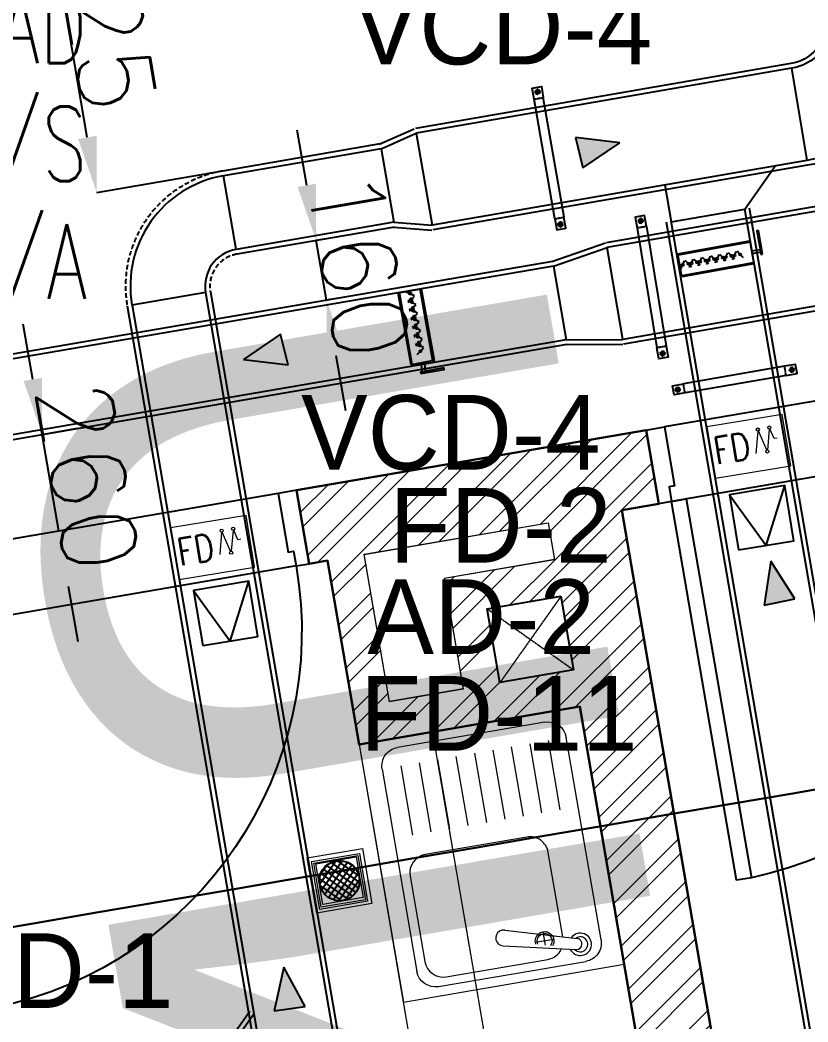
# Model space of a CAD drawing. Header units: millimetres. Extents: x -9226 to 166212, y -13 to 97274.
# Drawn here: x 36397 to 38507, y 21236 to 23919 of the extents above; entities that cross this region are included whole.
import ezdxf
from ezdxf.enums import TextEntityAlignment as Align

# ---------------------------------------------------------------- set-up
doc = ezdxf.new("R2010")
doc.units = ezdxf.units.MM
for name, pattern in [('01-AT-PLA Floor Plans$0$DASHED', [19.05, 12.7, -6.35]), ('23491-GN-XR-PLOT LIMIT$0$DASHED', [0.75, 0.5, -0.25]), ('23491-XR-AR-2ND FLOOR PLAN$0$23491-XR-AR-TYP-FLOOR$0$DASHED2', [0.375, 0.25, -0.125]), ('23491-XR-AR-2ND FLOOR PLAN$0$HIDDEN', [9.525, 6.35, -3.175]), ('HIDDEN', [9.525, 6.35, -3.175])]:
    doc.linetypes.add(name, pattern=pattern)
doc.layers.get('0').update_dxf_attribs({"color": 8})
doc.layers.get('Defpoints').update_dxf_attribs({"color": 8})
for name, color, linetype in [('-EAD', 30, 'Continuous'), ('0-AC TEXT', 7, 'Continuous'), ('1.INS', 8, 'Continuous'), ('1.STR', 8, 'Continuous'), ('1.support 2', 7, 'Continuous'), ('23491-GN-XR-PLOT LIMIT$0$ARCADE', 8, 'Continuous'), ('23491-GN-XR-PLOT LIMIT$0$PODIUM', 8, 'Continuous'), ('23491-GN-XR-PLOT LIMIT$0$RETAIL', 8, 'Continuous'), ('23491-XR-AR-2ND FLOOR PLAN$0$23491-XR-AR-TYP-FLOOR$0$A-ELC-DP', 8, 'Continuous'), ('23491-XR-AR-2ND FLOOR PLAN$0$23491-XR-AR-TYP-FLOOR$0$A-ELC-DP @ 2000', 8, 'Continuous'), ('23491-XR-AR-2ND FLOOR PLAN$0$NEC-DR-FIXTURES', 8, 'Continuous'), ('23491-XR-AR-2ND FLOOR PLAN$0$NEC-MECH-LPG SHAFT', 8, 'Continuous'), ('cloud', 15, 'Continuous'), ('EAD', 30, 'Continuous'), ('ETA-AC-SUPPORT', 25, 'Continuous'), ('FAD', 3, 'Continuous'), ('IZ-AC-VCD', 4, 'Continuous'), ('LETER LINE', 7, 'Continuous'), ('VCD SHE', 7, 'Continuous')]:
    doc.layers.add(name, color=color, linetype=linetype)
for name, color, linetype, lineweight in [('1.XREF', 8, 'Continuous', 9), ('23491-XR-AR-2ND FLOOR PLAN$0$23491-XR-AR-TYP-FLOOR$0$A-EQUP-KITN-PLAN', 8, 'Continuous', 9), ('23491-XR-AR-2ND FLOOR PLAN$0$23491-XR-AR-TYP-FLOOR$0$A-Glaz-Sill', 8, 'Continuous', 5), ('23491-XR-AR-2ND FLOOR PLAN$0$23491-XR-AR-TYP-FLOOR$0$A-WALL-PATT', 8, 'Continuous', 5), ('23491-XR-AR-2ND FLOOR PLAN$0$23491-XR-AR-TYP-FLOOR$0$Zone-6_30May22$0$TYP$0$2B+G+19+R Typical Floor$0$A-DOOR', 8, 'Continuous', 25), ('23491-XR-AR-2ND FLOOR PLAN$0$A-FLOR-OVHD', 8, '23491-XR-AR-2ND FLOOR PLAN$0$HIDDEN', 15), ('23491-XR-AR-2ND FLOOR PLAN$0$A-WALL', 8, 'Continuous', 30), ('23491-XR-AR-2ND FLOOR PLAN$0$A-WALL-CAVI', 8, 'Continuous', 15), ('A-ANNO-DIMS', 8, 'Continuous', 9), ('A-FLOR-OVHD', 15, 'HIDDEN', 15), ('A-WALL-CAVI', 15, 'Continuous', 15), ('HVAC-VOL-SPD-S01-M-01-0400 R-01$0$HVAC-VOL-SPD-S01-M-01-0400 R-01$0$000-VL-M-FD', 20, 'Continuous', 20), ('MH DIM', 15, 'Continuous', 0)]:
    doc.layers.add(name, color=color, linetype=linetype, lineweight=lineweight)
doc.styles.add('23491-XR-AR-2ND FLOOR PLAN$0$23491-XR-AR-TYP-FLOOR$0$SDC-TEXT-ARB', font='sdc-arb.shx')
doc.styles.add('HVAC-VOL-SPD-S01-M-01-0400 R-01$0$HVAC-VOL-SPD-S01-M-01-0400 R-01$0$ROMANS', font='romans.shx', dxfattribs={"width": 0.75})
doc.styles.add('ROMANS', font='isocp.shx', dxfattribs={"width": 0.8})
doc.styles.add('ROMANS100', font='romans.shx', dxfattribs={"width": 0.7, "height": 100})
doc.styles.add('SDC-TEXT-ARB', font='sdc-arb.shx', dxfattribs={"height": 0.5})
doc.styles.get("Standard").update_dxf_attribs({"font": 'romans.shx', "height": 200})
doc.dimstyles.new('ISO-25', dxfattribs={"dimtxt": 200, "dimasz": 150, "dimexe": 1.25, "dimexo": 0.625, "dimgap": 1, "dimtad": 1, "dimtoh": 1, "dimdec": 0, "dimrnd": 5, "dimtxsty": 'Standard', "dimcen": 2.5, "dimclrd": 256, "dimclre": 256, "dimclrt": 7, "dimadec": 0, "dimazin": 0, "dimtfac": 1, "dimtdec": 0, "dimtix": 1, "dimtmove": 2, "dimatfit": 3, "dimfxl": 1, "dimarcsym": 1})
doc.dimstyles.new('JSE', dxfattribs={"dimtxt": 50, "dimasz": 150, "dimexe": 0.18, "dimexo": 0.0625, "dimgap": 50, "dimtad": 0, "dimdec": 0, "dimrnd": 5, "dimzin": 0, "dimdsep": 46, "dimtxsty": 'ROMANS', "dimcen": 0.09, "dimclrd": 7, "dimclre": 7, "dimclrt": 7, "dimadec": 0, "dimazin": 0, "dimtfac": 1, "dimtdec": 0, "dimtofl": 0, "dimtmove": 0, "dimatfit": 3, "dimfxl": 1, "dimtolj": 1, "dimtzin": 0, "dimarcsym": 1})

# ---------------------------------------------------------------- blocks, each defined once
blk = doc.blocks.new('*U535')
at = {"layer": '23491-XR-AR-2ND FLOOR PLAN$0$23491-XR-AR-TYP-FLOOR$0$Zone-6_30May22$0$TYP$0$2B+G+19+R Typical Floor$0$A-DOOR', "color": 8}
for p, q in [((1.065, 0), (0.035, 0)), ((1.05, -0.2), (0.05, -0.2))]:
    blk.add_line(p, q, dxfattribs=at)
blk.add_lwpolyline([(0.075, 0), (0.075, 1.0292), (0.035, 1.0292), (0.035, 0)], close=True, dxfattribs=at)
for points in [[(0.035, 0), (0, 0), (0, -0.2), (0.05, -0.2), (0.05, -0.04), (0.035, -0.04), (0.035, 0)], [(1.065, 0), (1.1, 0), (1.1, -0.2), (1.05, -0.2), (1.05, -0.04), (1.065, -0.04), (1.065, 0)]]:
    blk.add_lwpolyline(points, dxfattribs=at)
blk.add_arc((0.035, 0), 1.03, 0, 87.7744, dxfattribs=at)
blk = doc.blocks.new('23491-XR-AR-2ND FLOOR PLAN$0$23491-XR-AR-TYP-FLOOR$0$A$C491F5E43')
at = {"color": 8}
for p, q in [((0, 0), (-0.13, 0)), ((-0.13, 0), (-0.13, -0.13)), ((-0.125, -0.005), (-0.125, -0.125)), ((-0.005, -0.005), (-0.125, -0.005)), ((-0.005, -0.125), (-0.005, -0.005)), ((0, -0.13), (0, 0)), ((-0.13, -0.13), (0, -0.13)), ((-0.125, -0.125), (-0.005, -0.125))]:
    blk.add_line(p, q, dxfattribs=at)
blk = doc.blocks.new('23491-XR-AR-2ND FLOOR PLAN$0$23491-XR-AR-TYP-FLOOR$0$A$C4BB379C0')
at = {"color": 8}
for p, q in [((-0.7, -0.6), (-0.7, 0)), ((-0.7, 0), (0, 0)), ((0, 0), (0, -0.6)), ((-0.625, -0.05), (-0.075, -0.05)), ((-0.675, -0.5001), (-0.675, -0.1)), ((-0.0751, -0.0993), (-0.263, -0.0993)), ((-0.025, -0.0998), (-0.025, -0.5001)), ((-0.5967, -0.3109), (-0.6394, -0.1202)), ((-0.5557, -0.2999), (-0.6104, -0.1124)), ((-0.5996, -0.1495), (-0.3703, -0.1495)), ((-0.0751, -0.1493), (-0.263, -0.1493)), ((-0.6025, -0.1745), (-0.6025, -0.2245)), ((-0.6523, -0.4751), (-0.6525, -0.1995)), ((-0.5775, -0.1995), (-0.6137, -0.1995)), ((-0.3203, -0.1995), (-0.3201, -0.4751)), ((-0.0751, -0.1993), (-0.263, -0.1993)), ((-0.0751, -0.2493), (-0.263, -0.2493)), ((-0.0751, -0.2993), (-0.263, -0.2993)), ((-0.0751, -0.3499), (-0.263, -0.3499)), ((-0.0751, -0.3999), (-0.263, -0.3999)), ((-0.0751, -0.4499), (-0.263, -0.4499)), ((-0.0751, -0.4999), (-0.263, -0.4999)), ((-0.3701, -0.5251), (-0.6023, -0.5251)), ((-0.075, -0.5501), (-0.625, -0.5501)), ((0, -0.6), (-0.7, -0.6))]:
    blk.add_line(p, q, dxfattribs=at)
for radius, start, end in [(0.025, 260.6649, 131.8894), (0.02, 253.5698, 138.9844)]:
    blk.add_arc((-0.6025, -0.1995), radius, start, end, dxfattribs=at)
for centre, major_axis, ratio, start_param, end_param in [((-0.625, -0.1), (0.0354, 0.0354), 1, 0.785405, 2.356202), ((-0.0749, -0.0999), (-0.0354, -0.0354), 0.997718, 2.358492, 3.929288), ((-0.625, -0.5001), (0.0354, 0.0354), 1, 2.356202, 3.926998), ((-0.075, -0.5001), (-0.0354, -0.0354), 1, 0.785405, 2.356202)]:
    blk.add_ellipse(centre, major_axis=major_axis, ratio=ratio, start_param=start_param, end_param=end_param, dxfattribs=at)
at = {"color": 8, "extrusion": (0, 0, -1)}
for centre, major_axis, start_param, end_param in [((-0.6275, -0.1067), (-0.0212, 0.0212), 4.221364, 9.392218), ((-0.6275, -0.1067), (-0.0141, 0.0141), 4.524166, 9.089416), ((-0.6247, -0.1169), (-0.0106, 0.0106), 5.341868, 8.271714), ((-0.6025, -0.1995), (-0.0354, 0.0354), 5.497794, 6.465164), ((-0.3703, -0.1995), (-0.0354, 0.0354), 0.785405, 2.356202), ((-0.576, -0.3062), (-0.015, 0.015), 4.898573, 5.277673), ((-0.576, -0.3062), (0.015, 0.015), 0.861028, 3.327777), ((-0.576, -0.3062), (0.015, 0.015), 0.481927, 0.861028), ((-0.6023, -0.4751), (-0.0354, 0.0354), 3.926998, 5.497794), ((-0.3701, -0.4751), (-0.0354, 0.0354), 2.356202, 3.926998)]:
    blk.add_ellipse(centre, major_axis=major_axis, ratio=1, start_param=start_param, end_param=end_param, dxfattribs=at)
blk = doc.blocks.new('*U722')
at = {"layer": '23491-XR-AR-2ND FLOOR PLAN$0$23491-XR-AR-TYP-FLOOR$0$A-ELC-DP @ 2000', "color": 8, "lineweight": 25, "insert": (129.2, 99.7), "char_height": 1442.988, "attachment_point": 1, "style": '23491-XR-AR-2ND FLOOR PLAN$0$23491-XR-AR-TYP-FLOOR$0$SDC-TEXT-ARB'}
blk.add_mtext_dynamic_manual_height_columns('{\\fArial|b0|i0|c0|p34;ONU}', width=1442.988, gutter_width=7214.9, heights=[0], dxfattribs=at)
blk = doc.blocks.new('23491-XR-AR-2ND FLOOR PLAN$0$23491-XR-AR-TYP-FLOOR$0$A$C81039be2')
at = {"layer": '23491-XR-AR-2ND FLOOR PLAN$0$23491-XR-AR-TYP-FLOOR$0$A-ELC-DP'}
blk.add_blockref('*U722', (0, 0), dxfattribs=at)
blk = doc.blocks.new('23491-GN-XR-PLOT LIMIT')
at = {"layer": '23491-GN-XR-PLOT LIMIT$0$ARCADE', "color": 8}
blk.add_lwpolyline([(48271.7, 23525.6, 0.000496), (5000, 16088.4), (5000, 11014.2, -0.000526), (50902.2, 18902.5), (55000, 23715.1), (55000, 82243.6), (50763.6, 86480), (9264.6, 86480), (5000, 82215.4), (5000, 81480), (48692.6, 81480), (50500, 80172.6), (50500, 25555.4)], format="xyb", close=True, dxfattribs=at)
at = {"layer": '23491-GN-XR-PLOT LIMIT$0$PODIUM', "color": 8, "linetype": '23491-GN-XR-PLOT LIMIT$0$DASHED', "ltscale": 15, "flags": 128}
blk.add_lwpolyline([(5000, 82215.4), (5000, 11014.2, -0.000526), (50902.2, 18902.5), (55000, 23715.1), (55000, 82243.6), (50763.6, 86480), (9264.6, 86480)], format="xyb", close=True, dxfattribs=at)
blk.add_lwpolyline([(5000, 82215.4), (5000, 11014.2, -0.000526), (50902.2, 18902.5), (55000, 23715.1), (55000, 82243.6), (50763.6, 86480), (9264.6, 86480)], format="xyb", close=True, dxfattribs=at)
at = {"layer": '23491-GN-XR-PLOT LIMIT$0$RETAIL', "color": 8}
blk.add_lwpolyline([(48271.7, 23525.6), (50500, 25555.4), (50500, 80172.6), (48692.6, 81480), (5000, 81480), (5000, 71480), (40000, 71480), (40000, 32256.2, 0.000401), (5000, 26236.7), (5000, 16088.4, -0.000496)], format="xyb", close=True, dxfattribs=at)
blk = doc.blocks.new('23491-XR-AR-2ND FLOOR PLAN$0$A$C9ddd01cc')
at = {"layer": '23491-XR-AR-2ND FLOOR PLAN$0$NEC-DR-FIXTURES', "linetype": 'ByBlock'}
h = blk.add_hatch(dxfattribs=at)
h.set_pattern_fill('_USER', color=8, scale=17.945026, angle=163.5932, style=0, double=1, pattern_type=0)
h.set_pattern_definition([(45, (-596980.314, -23271.093), (-12.6890497, 12.6890497), []), (135, (-596980.314, -23271.093), (-12.6890497, -12.6890497), [])])
h.paths.add_polyline_path([(100, 171.8, 1), (100, 28.2, 1)])
at = {"layer": '23491-XR-AR-2ND FLOOR PLAN$0$NEC-DR-FIXTURES', "color": 8, "lineweight": 0, "ltscale": 0.5}
for points in [[(0, 0), (0, 200), (200, 200), (200, 0)], [(173.3, 173.3), (173.3, 26.7), (26.7, 26.7), (26.7, 173.3)]]:
    blk.add_lwpolyline(points, close=True, dxfattribs=at)
at = {"layer": '23491-XR-AR-2ND FLOOR PLAN$0$NEC-DR-FIXTURES', "color": 8, "linetype": 'ByBlock'}
blk.add_circle((100, 100), 71.8, dxfattribs=at)
blk = doc.blocks.new('23491-XR-AR-2ND FLOOR PLAN')
at = {"layer": '23491-XR-AR-2ND FLOOR PLAN$0$23491-XR-AR-TYP-FLOOR$0$A-WALL-PATT'}
h = blk.add_hatch(dxfattribs=at)
h.set_pattern_fill('ANSI32', color=8, scale=10)
h.paths.add_polyline_path([(37387, 22094.1), (37319.3, 22488.4), (37812, 22573), (37879.8, 22178.8)], flags=16)
h.paths.add_polyline_path([(38599.7, 18700.5), (38481.4, 18680.2), (38557.2, 18236.6), (38675.9, 18257)], flags=16)
h.paths.add_polyline_path([(38651.3, 18161.4), (38769.6, 18181.8), (38845.8, 17738.3), (38727.5, 17717.9)], flags=16)
h.paths.add_polyline_path([(38744, 17619.3), (38862.2, 17639.6), (38964.3, 17048.4), (38845.6, 17028)], flags=16)
h.paths.add_polyline_path([(38582.3, 18799), (38464.1, 18778.6), (38560.6, 18216.9), (39192.3, 14540.8), (39389.4, 14574.6), (38009.2, 22606.9), (38107.7, 22623.8), (38073.8, 22821), (37137.6, 22660.1), (37171.4, 22463), (37220.7, 22471.4), (37305.4, 21978.6), (37896.7, 22080.3), (38328.6, 19567.1), (37737.2, 19465.5), (37754.2, 19366.9), (38345.5, 19468.5), (38362.4, 19370), (38480.7, 19390.3)])
h = blk.add_hatch(dxfattribs=at)
h.set_pattern_fill('ANSI32', color=8, scale=10)
h.paths.add_polyline_path([(37845.9, 22375.9), (37829, 22474.5), (37533.3, 22423.7), (37584.1, 22128), (37682.7, 22144.9), (37648.8, 22342.1)])
at = {"layer": '23491-XR-AR-2ND FLOOR PLAN$0$23491-XR-AR-TYP-FLOOR$0$A-EQUP-KITN-PLAN', "color": 8, "linetype": '23491-XR-AR-2ND FLOOR PLAN$0$23491-XR-AR-TYP-FLOOR$0$DASHED2', "extrusion": (3.409e-07, -2.87314e-07, 1)}
blk.add_line((37827.5, 20120.5, 0), (37502.4, 22012.5, 0), dxfattribs=at)
at = {"layer": '23491-XR-AR-2ND FLOOR PLAN$0$23491-XR-AR-TYP-FLOOR$0$A-EQUP-KITN-PLAN', "color": 8}
blk.add_line((37305.4, 21978.6), (37637.7, 20044.6), dxfattribs=at)
at = {"layer": '23491-XR-AR-2ND FLOOR PLAN$0$A-FLOR-OVHD', "color": 8, "ltscale": 0.1}
for p, q in [((37845.9, 22375.9), (37682.7, 22144.9)), ((37648.8, 22342.1), (37879.8, 22178.8))]:
    blk.add_line(p, q, dxfattribs=at)
at = {"layer": '23491-XR-AR-2ND FLOOR PLAN$0$A-WALL', "color": 8}
blk.add_lwpolyline([(39192.3, 14540.8), (38345.5, 19468.5), (37754.2, 19366.9), (37737.2, 19465.5), (38328.6, 19567.1), (37896.7, 22080.3), (37305.4, 21978.6), (37220.7, 22471.4), (37171.4, 22463), (37137.6, 22660.1), (38073.8, 22821), (38107.7, 22623.8), (38009.2, 22606.9), (39389.4, 14574.6)], dxfattribs=at)
at = {"layer": '23491-XR-AR-2ND FLOOR PLAN$0$A-WALL-CAVI', "color": 8}
for points in [[(37584.1, 22128), (37387, 22094.1), (37319.3, 22488.4), (37812, 22573), (37829, 22474.5)], [(37829, 22474.5), (37533.3, 22423.7), (37584.1, 22128)], [(37845.9, 22375.9), (37879.8, 22178.8), (37682.7, 22144.9)]]:
    blk.add_lwpolyline(points, dxfattribs=at)
at = {"layer": '23491-XR-AR-2ND FLOOR PLAN$0$NEC-MECH-LPG SHAFT', "color": 8}
blk.add_lwpolyline([(37845.9, 22375.9), (37879.8, 22178.8), (37682.7, 22144.9), (37648.8, 22342.1), (37845.9, 22375.9)], dxfattribs=at)
at = {"layer": '23491-XR-AR-2ND FLOOR PLAN$0$23491-XR-AR-TYP-FLOOR$0$A-EQUP-KITN-PLAN', "color": 8, "extrusion": (3.409e-07, -2.87314e-07, 1)}
for name, p, xscale, yscale, zscale, rotation in [('23491-XR-AR-2ND FLOOR PLAN$0$23491-XR-AR-TYP-FLOOR$0$A$C4BB379C0', (37896.7, 22080.3, 0), -1000.000000000014, 1000.000000000022, 1000.00000000001, 279.7502717617945), ('23491-XR-AR-2ND FLOOR PLAN$0$23491-XR-AR-TYP-FLOOR$0$A$C491F5E43', (37328.2, 21559.1, 0), -1000.000000000039, 1000.00000000004, 1000, 189.7508382930232)]:
    blk.add_blockref(name, p, dxfattribs=dict(at, xscale=xscale, yscale=yscale, zscale=zscale, rotation=rotation))
at = {"layer": '23491-XR-AR-2ND FLOOR PLAN$0$23491-XR-AR-TYP-FLOOR$0$A-Glaz-Sill', "color": 8, "lineweight": 25, "xscale": -1, "rotation": 279.7502717616593}
blk.add_blockref('23491-XR-AR-2ND FLOOR PLAN$0$23491-XR-AR-TYP-FLOOR$0$A$C81039be2', (38464.1, 18778.6), dxfattribs=at)
at = {"layer": '23491-XR-AR-2ND FLOOR PLAN$0$23491-XR-AR-TYP-FLOOR$0$Zone-6_30May22$0$TYP$0$2B+G+19+R Typical Floor$0$A-DOOR', "color": 8, "xscale": -999.9999999999936, "yscale": 999.9999999999936, "zscale": 999.9999999999973, "rotation": 189.7502717617888}
for p in [(38107.7, 22623.8), (36087.3, 22276.7)]:
    blk.add_blockref('*U535', p, dxfattribs=at)
at = {"layer": '23491-XR-AR-2ND FLOOR PLAN$0$A-WALL-CAVI', "color": 8}
blk.add_blockref('23491-GN-XR-PLOT LIMIT', (0, 0), dxfattribs=at)
at = {"layer": '23491-XR-AR-2ND FLOOR PLAN$0$NEC-DR-FIXTURES', "color": 8, "extrusion": (-1.27247e-07, -1.08716e-08, 1), "xscale": 0.7499999999999937, "yscale": 0.7499999999999937, "zscale": 0.7499999999999937, "rotation": 9.766630260982662}
blk.add_blockref('23491-XR-AR-2ND FLOOR PLAN$0$A$C9ddd01cc', (37191.8, 21527.5, 0), dxfattribs=at)
blk = doc.blocks.new('XREF')
at = {"layer": 'A-ANNO-DIMS', "color": 8}
blk.add_blockref('23491-XR-AR-2ND FLOOR PLAN', (0, 0), dxfattribs=at)
blk = doc.blocks.new('I LOVE UA$C815f66f9')
at = {"layer": 'A-FLOR-OVHD', "ltscale": 0.1}
for p, q in [((37845.9, 22375.9), (37682.7, 22144.9)), ((37648.8, 22342.1), (37879.8, 22178.8))]:
    blk.add_line(p, q, dxfattribs=at)
at = {"layer": 'A-WALL-CAVI'}
for points in [[(37584.1, 22128), (37387, 22094.1), (37319.3, 22488.4), (37812, 22573), (37829, 22474.5)], [(37829, 22474.5), (37533.3, 22423.7), (37584.1, 22128)], [(37845.9, 22375.9), (37879.8, 22178.8), (37682.7, 22144.9)]]:
    blk.add_lwpolyline(points, dxfattribs=at)
blk = doc.blocks.new('I LOVE USTR')
at = {"layer": 'MH DIM', "color": 7}
blk.add_blockref('I LOVE UA$C815f66f9', (0, 0), dxfattribs=at)
blk = doc.blocks.new('A$C32d94600')
at = {"layer": 'cloud', "color": 15}
blk.add_blockref('I LOVE USTR', (-5100, -86375.9, 0), dxfattribs=at)
blk = doc.blocks.new('*U542')
at = {"layer": 'IZ-AC-VCD', "color": 5, "extrusion": (0, 0, -1)}
for p, q in [((41.5, 467.5), (41.5, 416.7)), ((58.5, 416.7), (58.5, 467.5))]:
    blk.add_line(p, q, dxfattribs=at)
at = {"layer": 'IZ-AC-VCD', "color": 5}
for p, q in [((-10, 416.7), (-10, 0)), ((110, 416.7), (110, 0))]:
    blk.add_line(p, q, dxfattribs=at)
for points in [[(29.2, 475.9), (165.1, 475.9), (165.1, 467.5), (29.2, 467.5)], [(-16.7, 0), (116.7, 0), (116.7, 416.7), (-16.7, 416.7)]]:
    blk.add_lwpolyline(points, close=True, dxfattribs=at)
at = {"layer": 'IZ-AC-VCD', "color": 7, "extrusion": (0, 0, -1)}
for points in [[(-28.6, 364.9), (-45.1, 353.4)], [(-54.9, 346.6), (-71.4, 335.1)], [(-28.6, 314.9), (-45.1, 303.4)], [(-28.6, 301.8), (-45.1, 313.2)], [(-54.9, 320.1), (-71.4, 331.5)], [(-54.9, 296.6), (-71.4, 285.1)], [(-28.6, 264.9), (-45.1, 253.4)], [(-28.6, 251.8), (-45.1, 263.2)], [(-54.9, 270.1), (-71.4, 281.5)], [(-54.9, 246.6), (-71.4, 235.1)], [(-54.9, 220.1), (-71.4, 231.5)], [(-28.6, 214.9), (-45.1, 203.4)], [(-28.6, 201.8), (-45.1, 213.2)], [(-54.9, 196.6), (-71.4, 185.1)], [(-54.9, 170.1), (-71.4, 181.5)], [(-28.6, 164.9), (-45.1, 153.4)], [(-28.6, 151.8), (-45.1, 163.2)], [(-28.6, 114.9), (-45.1, 103.4)], [(-54.9, 146.6), (-71.4, 135.1)], [(-54.9, 120.1), (-71.4, 131.5)], [(-28.6, 101.8), (-45.1, 113.2)], [(-28.6, 64.9), (-45.1, 53.4)], [(-28.6, 51.8), (-45.1, 63.2)], [(-54.9, 96.6), (-71.4, 85.1)], [(-54.9, 70.1), (-71.4, 81.5)], [(-28.6, 1.8), (-45.1, 13.2)], [(-54.9, 46.6), (-71.4, 35.1)], [(-54.9, 20.1), (-71.4, 31.5)]]:
    blk.add_lwpolyline(points, dxfattribs=at)
for centre in [(-50, 350), (-50, 316.7), (-50, 300), (-50, 266.7), (-50, 250), (-50, 216.7), (-50, 200), (-50, 166.7), (-50, 150), (-50, 116.7), (-50, 100), (-50, 66.7), (-50, 50), (-50, 16.7)]:
    blk.add_circle(centre, 6, dxfattribs=at)
blk = doc.blocks.new('*U291')
at = {"layer": 'HVAC-VOL-SPD-S01-M-01-0400 R-01$0$HVAC-VOL-SPD-S01-M-01-0400 R-01$0$000-VL-M-FD'}
for p, q in [((228, 106.6), (213.4, 48.1)), ((243.7, 52.1), (230.1, 106.6)), ((259.3, 106.6), (245.7, 52.1)), ((268.2, 79.4), (261.3, 106.6)), ((276, 79.4), (268.2, 79.4))]:
    blk.add_line(p, q, dxfattribs=at)
blk.add_lwpolyline([(95.5, 140), (95.5, 0), (300, 0), (300, 140)], close=True, dxfattribs=at)
for centre in [(229, 110.7), (260.3, 110.7), (244.7, 48.1)]:
    blk.add_circle(centre, 4.17, dxfattribs=at)
at = {"layer": 'HVAC-VOL-SPD-S01-M-01-0400 R-01$0$HVAC-VOL-SPD-S01-M-01-0400 R-01$0$000-VL-M-FD', "style": 'HVAC-VOL-SPD-S01-M-01-0400 R-01$0$HVAC-VOL-SPD-S01-M-01-0400 R-01$0$ROMANS', "width": 0.8}
blk.add_text('FD', height=72.53, rotation=360, dxfattribs=at).set_placement((103.6, 72.2), align=Align.MIDDLE_LEFT)
blk = doc.blocks.new('HVAC-VOL-SPD-S01-M-01-0400 R-01$0$HVAC-VOL-SPD-S01-M-01-0400 R-01$0$A$C2F9C6816')
blk.add_hatch(color=256).paths.add_polyline_path([(-198.8, -78.6), (-398.8, -153.6), (-198.8, -228.6)])
for p, q in [((-198.8, -78.6), (-398.8, -153.6)), ((-198.8, -228.6), (-198.8, -78.6)), ((-398.8, -153.6), (-198.8, -228.6))]:
    blk.add_line(p, q)
blk = doc.blocks.new('t')
at = {"layer": 'ETA-AC-SUPPORT', "color": 7, "linetype": 'HIDDEN', "ltscale": 0.3, "extrusion": (2.40653e-07, 5.25136e-08, 1)}
for p, q in [((4429.3, -9484.4, 0), (4379.3, -9484.4, 0)), ((4392.9, -9513, 0), (4404.3, -9506.4, 0)), ((4392.9, -9526.2, 0), (4392.9, -9513, 0)), ((4392.9, -9526.2, 0), (4404.3, -9532.9, 0)), ((4415.8, -9513, 0), (4404.3, -9506.4, 0)), ((4415.8, -9526.2, 0), (4404.3, -9532.9, 0)), ((4415.8, -9526.2, 0), (4415.8, -9513, 0))]:
    blk.add_line(p, q, dxfattribs=at)
at = {"layer": 'ETA-AC-SUPPORT', "color": 7, "linetype": 'Continuous', "ltscale": 0.3, "extrusion": (2.40653e-07, 5.25136e-08, 1), "elevation": 0}
blk.add_lwpolyline([(4429.3, -9484.4), (4429.3, -9543.9), (4379.3, -9543.9), (4379.3, -9484.4)], dxfattribs=at)
at = {"layer": 'ETA-AC-SUPPORT', "color": 7, "linetype": 'HIDDEN', "ltscale": 0.3, "extrusion": (2.40653e-07, 5.25136e-08, 1)}
for radius in [11.5, 6]:
    blk.add_circle((4404.3, -9519.6, 0), radius, dxfattribs=at)
blk = doc.blocks.new('*U555')
at = {"layer": 'ETA-AC-SUPPORT', "color": 7, "linetype": 'Continuous', "ltscale": 0.3, "extrusion": (2.40653e-07, 5.25136e-08, 1)}
for p, q in [((4404.3, -9189.6, 0), (4404.3, -9514.1, 0)), ((4429.3, -9189.6, 0), (4429.3, -9514.1, 0))]:
    blk.add_line(p, q, dxfattribs=at)
at = {"color": 7, "linetype": 'Continuous', "xscale": -0.5, "yscale": 0.5, "zscale": 0.5, "rotation": 180}
blk.add_blockref('t', (2214.7, -13931.8, 0), dxfattribs=at)
at = {"color": 7, "linetype": 'Continuous', "xscale": 0.5, "yscale": 0.5, "zscale": 0.5}
blk.add_blockref('t', (2214.7, -4771.9, 0), dxfattribs=at)
blk = doc.blocks.new('*U549')
at = {"layer": 'ETA-AC-SUPPORT', "color": 7, "linetype": 'Continuous', "ltscale": 0.3, "extrusion": (2.40653e-07, 5.25136e-08, 1)}
for p, q in [((4404.3, -9239.6, 0), (4404.3, -9514.1, 0)), ((4429.3, -9239.6, 0), (4429.3, -9514.1, 0))]:
    blk.add_line(p, q, dxfattribs=at)
at = {"color": 7, "linetype": 'Continuous', "xscale": -0.5, "yscale": 0.5, "zscale": 0.5, "rotation": 180}
blk.add_blockref('t', (2214.7, -13981.8, 0), dxfattribs=at)
at = {"color": 7, "linetype": 'Continuous', "xscale": 0.5, "yscale": 0.5, "zscale": 0.5}
blk.add_blockref('t', (2214.7, -4771.9, 0), dxfattribs=at)
blk = doc.blocks.new('AD-01')
at = {"layer": 'VCD SHE'}
blk.add_lwpolyline([(62669, 57326.1), (62819, 57326.1), (62819, 57476.1), (62669, 57476.1)], close=True, dxfattribs=at)
blk.add_lwpolyline([(62669, 57476.1), (62744, 57326.1), (62819, 57476.1)], dxfattribs=at)
blk = doc.blocks.new('*D406')
at = {"layer": 'Defpoints', "color": 0, "transparency": 16777216}
for p in [(36783.5, 24425, 0), (36446.7, 24367.1), (36939.9, 23514.9, 6.5)]:
    blk.add_point(p, dxfattribs=at)
at = {"layer": 'VCD SHE', "lineweight": -2, "transparency": 16777216}
for p, q in [((36782.9, 24424.9), (36445.4, 24366.9)), ((36577.6, 23604.9), (36472.1, 24219.3)), ((36939.3, 23514.8), (36601.8, 23456.8))]:
    blk.add_line(p, q, dxfattribs=at)
at = {"layer": 'VCD SHE', "transparency": 16777216}
for points in [[(36496.7, 24223.5), (36447.4, 24215), (36446.7, 24367.1)], [(36602.3, 23609.1), (36553, 23600.6), (36603, 23457)]]:
    blk.add_solid(points, dxfattribs=at)
at = {"layer": 'VCD SHE', "color": 7, "transparency": 16777216, "insert": (36624.4, 23929.2), "char_height": 200, "attachment_point": 5, "rotation": 279.7503}
blk.add_mtext('925', dxfattribs=at)
blk = doc.blocks.new('*D407')
at = {"layer": 'Defpoints', "color": 0, "transparency": 16777216}
for p in [(37190.6, 23328.7), (37223.7, 23334.4, 6.6), (37251.2, 23174.7, 6.6)]:
    blk.add_point(p, dxfattribs=at)
at = {"layer": 'VCD SHE', "lineweight": -2, "transparency": 16777216}
for p, q in [((37165.2, 23476.5), (37139.8, 23624.4)), ((37223.1, 23334.3), (37189.4, 23328.5)), ((37218.1, 23169), (37190.6, 23328.7)), ((37250.6, 23174.6), (37216.8, 23168.8)), ((37243.5, 23021.2), (37268.9, 22873.3))]:
    blk.add_line(p, q, dxfattribs=at)
at = {"layer": 'VCD SHE', "transparency": 16777216}
for points in [[(37189.8, 23480.8), (37140.6, 23472.3), (37190.6, 23328.7)], [(37268.1, 23025.4), (37218.8, 23016.9), (37218.1, 23169)]]:
    blk.add_solid(points, dxfattribs=at)
at = {"layer": 'VCD SHE', "color": 7, "transparency": 16777216, "insert": (37303.9, 23266), "char_height": 200, "attachment_point": 5, "rotation": 279.7509}
blk.add_mtext('160', dxfattribs=at)
blk = doc.blocks.new('*D408')
at = {"layer": 'Defpoints', "color": 0, "transparency": 16777216}
for p in [(36551.1, 22825.1, 6.2), (36456.9, 22808.9), (36595.5, 22566.9)]:
    blk.add_point(p, dxfattribs=at)
at = {"layer": 'VCD SHE', "lineweight": -2, "transparency": 16777216}
for p, q in [((36431.5, 22956.7), (36406.1, 23104.6)), ((36550.5, 22825), (36455.7, 22808.7)), ((36501.3, 22550.7), (36456.9, 22808.9)), ((36594.9, 22566.8), (36500.1, 22550.5)), ((36526.7, 22402.9), (36552.1, 22255.1))]:
    blk.add_line(p, q, dxfattribs=at)
at = {"layer": 'VCD SHE', "transparency": 16777216}
for points in [[(36456.2, 22961), (36406.9, 22952.5), (36456.9, 22808.9)], [(36551.3, 22407.1), (36502.1, 22398.7), (36501.3, 22550.7)]]:
    blk.add_solid(points, dxfattribs=at)
at = {"layer": 'VCD SHE', "color": 7, "transparency": 16777216, "insert": (36578.6, 22696.9), "char_height": 200, "attachment_point": 5, "rotation": 279.7516}
blk.add_mtext('260', dxfattribs=at)

msp = doc.modelspace()

# ---------------------------------------------------------------- block references
at = {"layer": '1.STR'}
msp.add_blockref('A$C32d94600', (5100, 86375.3), dxfattribs=at)

# ---------------------------------------------------------------- next in the draw order: block references
at = {"layer": '1.XREF'}
msp.add_blockref('XREF', (0, 0), dxfattribs=at)

# ---------------------------------------------------------------- next in the draw order: linework, layer by layer
at = {"layer": '1.INS', "extrusion": (3.51973e-05, 5.17376e-06, 1), "elevation": 1.5}
for points in [[(38556.7, 23912.3, -0.367579), (38461.5, 23802.9), (37456.2, 23629)], [(38832.7, 23909.2, -0.364844), (38506.6, 23530.5), (37503.2, 23357.1)], [(39067.4, 23606.3, -0.367579), (38972.2, 23496.9), (37966.9, 23323)]]:
    msp.add_lwpolyline(points, format="xyb", dxfattribs=at)
at = {"layer": '1.INS', "extrusion": (-0.000514324, -8.83852e-05, 1)}
for points, elevation in [([(37359, 23586.5), (37453.2, 23628.1)], -14.6), ([(37362, 23587.5), (36939.9, 23514.9)], -14.6), ([(39849, 18973.7), (39064.6, 23537.9)], 1387139), ([(39626.2, 18935.5), (38841.7, 23500.7)], 1387139), ([(37400.3, 23364.7), (36978.2, 23292.2)], -14.6), ([(37397.1, 23364.6), (37500, 23356.9)], -14.6), ([(37821.4, 23272.5), (37965, 23322.6)], -14.6), ([(37823.5, 23273), (36251.3, 23002.9)], -14.6), ([(36907.2, 23191.7), (37311, 20841.9)], -20.9), ([(36684.4, 23153.4), (37088.2, 20803.7)], -21), ([(37861.8, 23050.3), (36289.6, 22780.1)], -14.6), ([(37859.7, 23050.1), (38011.7, 23050.9)], -14.6), ([(37059.5, 21047.5), (36948.2, 21028.3), (36928.1, 21145), (37012.8, 21264.9)], -21)]:
    msp.add_lwpolyline(points, dxfattribs=dict(at, elevation=elevation))
at = {"layer": '1.INS', "linetype": 'Continuous', "extrusion": (3.51973e-05, 5.17376e-06, 1), "elevation": 1.5}
msp.add_lwpolyline([(39343.4, 23603.2, -0.364844), (39017.2, 23224.6), (38013.9, 23051.1)], format="xyb", dxfattribs=at)
at = {"layer": '1.INS', "linetype": '01-AT-PLA Floor Plans$0$DASHED', "extrusion": (-0.000922469, -0.000777718, 0.999999)}
for radius in [313, 87]:
    msp.add_arc((36992.9, 23206.4, -45.8), radius, 99.7509, 189.7509, dxfattribs=at)
at = {"layer": 'EAD', "extrusion": (-0.000922469, -0.000777718, 0.999999)}
for p, q in [((36976, 23305, 6.5), (36942.1, 23502.1, 6.6)), ((36894.4, 23189.5, 6.3), (36697.2, 23155.6, 6.1))]:
    msp.add_line(p, q, dxfattribs=at)
at = {"layer": 'EAD', "extrusion": (3.51973e-05, 5.17376e-06, 1), "elevation": 1.5}
for points in [[(38569.7, 23912.2, -0.367263), (38463.6, 23790), (37458.4, 23616.2)], [(38819.7, 23909.3, -0.364899), (38504.4, 23543.4), (37501, 23369.9)], [(39080.4, 23606.2, -0.367263), (38974.3, 23484.1), (37969.1, 23310.2)]]:
    msp.add_lwpolyline(points, format="xyb", dxfattribs=at)
at = {"layer": 'EAD', "elevation": 0}
msp.add_lwpolyline([(38463.6, 23790), (38504.4, 23543.4)], dxfattribs=at)
at = {"layer": 'EAD', "extrusion": (-0.000514324, -8.83852e-05, 1)}
for points, elevation in [([(37364.2, 23574.6), (37458.4, 23616.2)], -14.6), ([(37458.4, 23616.2), (37501, 23369.9)], -21.3), ([(37364.2, 23574.6), (36942.1, 23502.1)], -14.6), ([(37364.2, 23574.6), (37398.1, 23377.5)], -14.6), ([(38124.3, 23477.6), (38141.3, 23379.1), (38338.4, 23413), (38420.8, 23529.6)], -21.7), ([(39836.2, 18971.5), (39051.8, 23535.7)], 1387139), ([(37398.1, 23377.5), (36976, 23305)], -14.6), ([(37398.1, 23377.5), (37501, 23369.9)], -14.6), ([(39639, 18937.7), (38854.5, 23502.9)], 1387139), ([(36894.4, 23189.5), (37298.2, 20839.7)], -20.9), ([(36697.3, 23155.6), (37101, 20805.9)], -21), ([(37057.3, 21060.3), (36958.8, 21043.3), (36941.8, 21141.9), (37023.5, 21257.4)], -21)]:
    msp.add_lwpolyline(points, dxfattribs=dict(at, elevation=elevation))
at = {"layer": 'EAD', "extrusion": (-0.000922469, -0.000777718, 0.999999)}
for radius in [300, 100]:
    msp.add_arc((36992.9, 23206.4, -45.8), radius, 99.7509, 189.7509, dxfattribs=at)
at = {"layer": 'FAD', "linetype": 'Continuous', "extrusion": (3.51973e-05, 5.17376e-06, 1), "elevation": 1.5}
msp.add_lwpolyline([(39330.4, 23603.3, -0.364899), (39015.1, 23237.4), (38011.7, 23063.9)], format="xyb", dxfattribs=at)
at = {"layer": 'FAD', "extrusion": (-0.000514324, -8.83852e-05, 1)}
for points, elevation in [([(37825.7, 23260.2), (37969.3, 23310.3)], -14.6), ([(38011.7, 23063.9), (37969.3, 23310.3)], -21.5), ([(37825.7, 23260.2), (36253.5, 22990.1)], -14.6), ([(37825.7, 23260.2), (37859.6, 23063.1)], -14.6), ([(37859.6, 23063.1), (36287.4, 22792.9)], -14.6), ([(37859.6, 23063.1), (38011.7, 23063.9)], -14.6)]:
    msp.add_lwpolyline(points, dxfattribs=dict(at, elevation=elevation))

# ---------------------------------------------------------------- next in the draw order: block references
at = {"layer": '-EAD', "extrusion": (3.50955e-05, 2.67509e-06, 1), "xscale": 0.5613210269333978, "yscale": 0.5613210269333978, "zscale": 0.5613210269333978, "rotation": 193.5479579435776}
msp.add_blockref('HVAC-VOL-SPD-S01-M-01-0400 R-01$0$HVAC-VOL-SPD-S01-M-01-0400 R-01$0$A$C2F9C6816', (36169.2, 23329.3, 46640459.4), dxfattribs=at)
at = {"layer": '-EAD', "extrusion": (-1.77637e-06, 3.51525e-05, 1), "xscale": 0.5613210269334032, "yscale": 0.5613210269334032, "zscale": 0.5613210269334032, "rotation": 282.082011957659}
msp.add_blockref('HVAC-VOL-SPD-S01-M-01-0400 R-01$0$HVAC-VOL-SPD-S01-M-01-0400 R-01$0$A$C2F9C6816', (38624.5, 20581.2, 48027597.5), dxfattribs=at)
at = {"layer": '-EAD', "extrusion": (8.15036e-07, 3.51879e-05, 1), "xscale": 0.5613210269334021, "yscale": 0.5613210269334021, "zscale": 0.5613210269334021, "rotation": 277.8622593323411}
msp.add_blockref('HVAC-VOL-SPD-S01-M-01-0400 R-01$0$HVAC-VOL-SPD-S01-M-01-0400 R-01$0$A$C2F9C6816', (37181.9, 19531.6, 46640458.8), dxfattribs=at)
at = {"layer": '1.support 2', "linetype": 'ByBlock', "extrusion": (6.40101e-06, -3.46104e-05, 1), "xscale": 1.001591528757322, "yscale": 1.001591528757322, "zscale": 1.001591528757322, "rotation": 189.8236558621095}
msp.add_blockref('*U555', (43771.2, 15074.8, -823.9), dxfattribs=at)
at = {"layer": '1.support 2', "linetype": 'ByBlock', "extrusion": (-6.14287e-06, 3.46571e-05, 1), "xscale": 1.001591528757322, "yscale": 1.001591528757322, "zscale": 1.001591528757322, "rotation": 9.396616219711605}
msp.add_blockref('*U555', (32195.1, 31722.5, 7.6), dxfattribs=at)
at = {"layer": '1.support 2', "linetype": 'ByBlock', "extrusion": (3.46104e-05, 6.40101e-06, 1), "xscale": 1.001591528757322, "yscale": 1.001591528757322, "zscale": 1.001591528757322, "rotation": 279.8236558494161}
msp.add_blockref('*U549', (46810.8, 28917.6, 1.4), dxfattribs=at)
at = {"layer": 'FAD', "color": 3, "extrusion": (-3.50762e-05, -2.91741e-06, 1), "xscale": 0.5613210269334028, "yscale": 0.5613210269334028, "zscale": 0.5613210269334028, "rotation": 13.94366805418389}
msp.add_blockref('HVAC-VOL-SPD-S01-M-01-0400 R-01$0$HVAC-VOL-SPD-S01-M-01-0400 R-01$0$A$C2F9C6816', (37192.4, 23147.6, -1.4), dxfattribs=at)
at = {"layer": 'IZ-AC-VCD', "extrusion": (-9.45082e-05, 0.000543657, 1), "xscale": -0.469568423114624, "yscale": 0.4695684231146237, "zscale": 0.469568423114619, "rotation": 280.2069286174122}
msp.add_blockref('*U542', (38168.5, 23239.1, 10.3), dxfattribs=at)
at = {"layer": 'IZ-AC-VCD', "extrusion": (-0.000484781, -8.34816e-05, 1), "xscale": -0.469568423114618, "yscale": 0.4695684231146182, "zscale": 0.4695684231146177, "rotation": 190.0784388261893}
msp.add_blockref('*U542', (37418, 23190.2, -13.4), dxfattribs=at)
at = {"layer": 'LETER LINE', "rotation": 9.355425986745285}
for p in [(38165.2, 22676.3, 1387161), (36729.3, 22405.4, -0.1)]:
    msp.add_blockref('*U291', p, dxfattribs=at)
at = {"layer": 'VCD SHE', "rotation": 9.355375239949911}
for p in [(-14194.8, -44250.9, 1387161), (-15630.1, -44507.2, 1387166.7)]:
    msp.add_blockref('AD-01', p, dxfattribs=at)

# ---------------------------------------------------------------- next in the draw order: texts
at = {"layer": '0-AC TEXT', "insert": (36576.6, 24003.7, 0), "char_height": 200, "width": 2328.667, "attachment_point": 3, "line_spacing_factor": 0.946776, "style": 'ROMANS100'}
msp.add_mtext('550X400 EAD\\P1533 L/S\\PF/B,T/A', dxfattribs=at)
at = {"layer": 'VCD SHE', "style": 'SDC-TEXT-ARB'}
for s, p in [('VCD-4', (37288, 23800.5, -0.2)), ('VCD-4', (37150, 22715.1, 1.1)), ('FD-2', (37387.1, 22466.2, -0.2)), ('AD-2', (37327.6, 22221.4, 0)), ('FD-11', (37308.2, 21962.4, 0)), ('VCD-1', (36006.1, 21273.4, 0))]:
    msp.add_text(s, height=200, dxfattribs=at).set_placement(p)

# ---------------------------------------------------------------- next in the draw order: dimensions: what is measured, and where the dimension line sits
at = {"layer": 'VCD SHE'}
for p1, p2, distance, picture, middle in [((36939.9, 23514.9, 6.5), (36783.5, 24425, 0), 341.8, '*D406', (36624.4, 23929.2)), ((37251.2, 23174.7, 6.6), (37223.7, 23334.4, 6.6), 33.6, '*D407', (37303.9, 23266)), ((36595.5, 22566.9), (36551.1, 22825.1, 6.2), 95.6, '*D408', (36578.6, 22696.9))]:
    dim = msp.add_aligned_dim(p1=p1, p2=p2, distance=distance, dimstyle='ISO-25', dxfattribs=at)
    dim.commit()
    dim.dimension.update_dxf_attribs({"geometry": picture, "text_midpoint": middle})

# ---------------------------------------------------------------- next in the draw order: leaders
at = {"layer": 'FAD'}
msp.add_leader([(35725.5, 21664.8, 5.8), (35725.5, 14768.7, 5.8), (45299.2, 14768.7, 5.8)], dimstyle='JSE', override={"dimgap": 50, "dimtad": 0}, dxfattribs=at)

doc.saveas('drawing.dxf')
